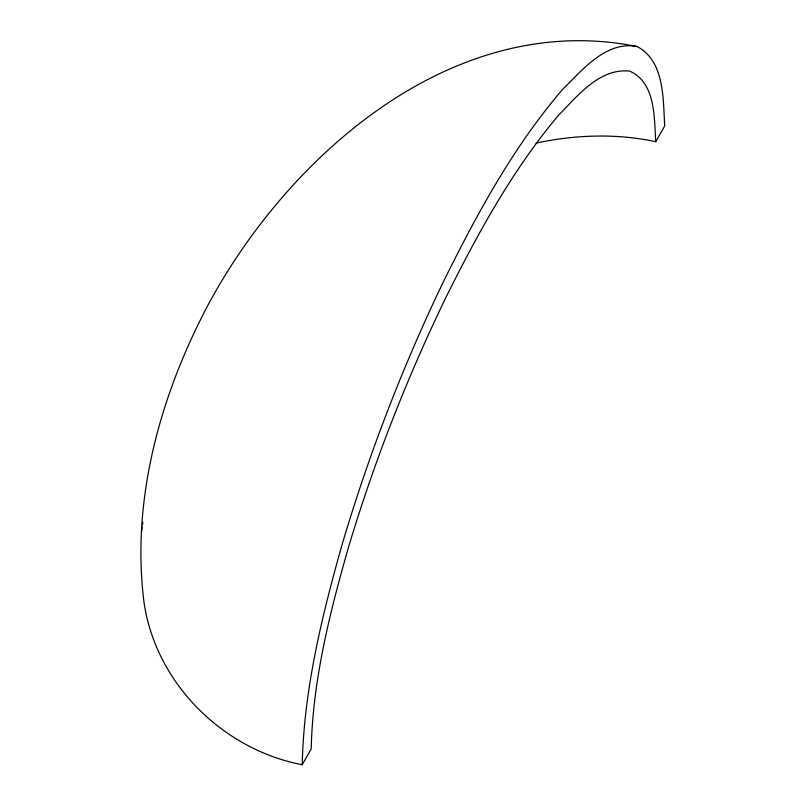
<?xml version="1.0" encoding="UTF-8"?>
<svg xmlns="http://www.w3.org/2000/svg" width="805" height="805" viewBox="0 0 805 805"><rect width="100%" height="100%" fill="white"/><g stroke="black" fill="none" stroke-linecap="round" stroke-linejoin="round"><path stroke-width="1.21" d="M637.198 46.569C454.694 9.539 289.649 153.876 208.495 304.129C160.376 394.913 130.762 500.036 144.125 603.187C156.291 683.757 222.814 749.455 302.227 764.75C303.807 689.855 321.819 616.489 342.034 544.744C368.781 454.423 402.792 366.275 443.565 281.358C477.003 213.929 513.268 146.892 562.514 89.506C582.317 70.136 605.994 40.542 637.198 46.569C664.85 61.301 662.938 99.005 664.749 125.872L655.773 141.69C616.389 133.258 575.344 134.707 536.09 143.099M141.479 532.226L142.153 527.245M142.485 524.749L142.817 522.264M302.227 764.75L311.203 748.932C312.773 679.571 330.01 611.74 349.028 545.408C374.607 460.631 407.008 377.937 445.527 298.202C477.496 233.993 512.191 170.288 558.59 115.196C577.718 95.896 599.292 68.073 629.57 71.082C655.844 82.563 654.113 117.721 655.773 141.69"/></g></svg>
